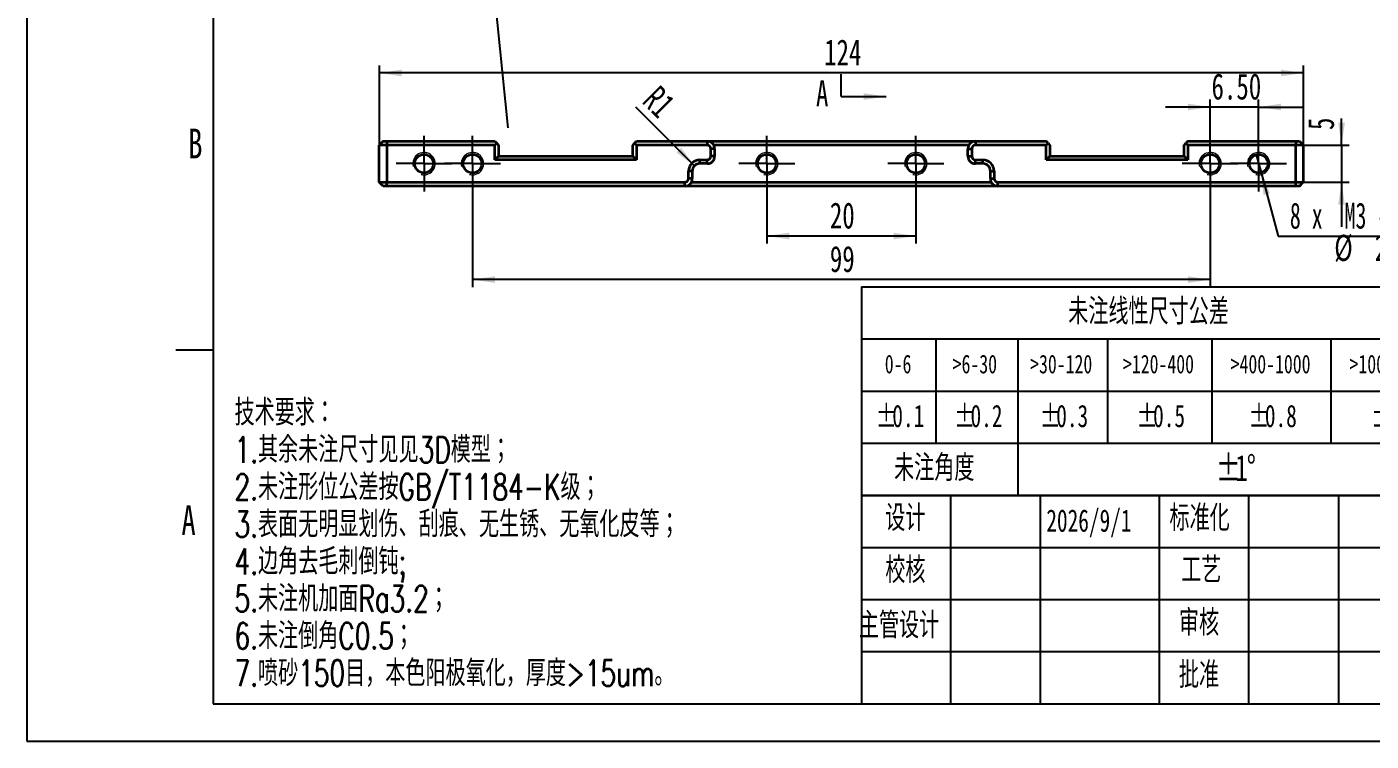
# Model space of a CAD drawing. Header units: millimetres. Extents: x 0 to 297, y 0 to 210.
# Drawn here: x 0 to 180.4, y 0 to 95.9 of the extents above; entities that cross this region are included whole.
import ezdxf

# ---------------------------------------------------------------- set-up
doc = ezdxf.new("R2010")
doc.units = ezdxf.units.MM
doc.linetypes.add('CENTERX2', pattern=[20.32, 12.7, -2.54, 2.54, -2.54])
doc.linetypes.add('HIDDEN', pattern=[1.905, 1.27, -0.635])
for name, color, linetype in [('中心线', 6, 'CENTERX2'), ('尺寸线', 5, 'Continuous'), ('细实线', 7, 'Continuous')]:
    doc.layers.add(name, color=color, linetype=linetype)
doc.layers.add('图框', color=7, linetype='Continuous', lineweight=50)
doc.layers.add('粗实线', color=7, linetype='Continuous', lineweight=25)
doc.styles.add('SLDTEXTSTYLE0', font='TXT', dxfattribs={"width": 0.7, "bigfont": 'bigfont'})
doc.styles.add('SLDTEXTSTYLE1', font='TXT', dxfattribs={"width": 0.7})
doc.styles.add('SLDTEXTSTYLE5', font='TXT', dxfattribs={"width": 0.616667})
doc.dimstyles.new('SLDDIMSTYLE0', dxfattribs={"dimtxt": 3.5, "dimasz": 3, "dimexe": 0, "dimexo": 0.0625, "dimgap": 0.875, "dimtad": 2, "dimrnd": 1e-09, "dimzin": 12, "dimdsep": 46, "dimtxsty": 'SLDTEXTSTYLE1', "dimsah": 1, "dimcen": 0, "dimadec": 0, "dimazin": 3, "dimtfac": 1, "dimtofl": 0, "dimtmove": 0, "dimatfit": 3, "dimfxl": 0, "dimfrac": 2, "dimtolj": 1, "dimtzin": 12, "dimarcsym": 0})
doc.dimstyles.new('SLDDIMSTYLE3', dxfattribs={"dimtxt": 3.5, "dimasz": 3, "dimexe": 0, "dimexo": 0.0625, "dimgap": 0.875, "dimtad": 0, "dimtih": 1, "dimtoh": 1, "dimdec": 6, "dimrnd": 1e-09, "dimzin": 12, "dimdsep": 46, "dimtxsty": 'SLDTEXTSTYLE1', "dimblk1": 'NONE', "dimsah": 1, "dimcen": 0, "dimadec": 0, "dimazin": 3, "dimtfac": 1, "dimtmove": 0, "dimatfit": 3, "dimldrblk": 'NONE', "dimfxl": 0, "dimfrac": 2, "dimtolj": 1, "dimtzin": 12, "dimarcsym": 0})
doc.dimstyles.new('SLDDIMSTYLE4', dxfattribs={"dimtxt": 3.5, "dimasz": 3, "dimexe": 0, "dimexo": 0.0625, "dimgap": 0.875, "dimtad": 2, "dimrnd": 1e-09, "dimzin": 12, "dimdsep": 46, "dimtxsty": 'SLDTEXTSTYLE1', "dimsah": 1, "dimcen": 0.09, "dimadec": 0, "dimazin": 3, "dimtfac": 1, "dimtofl": 0, "dimtmove": 0, "dimatfit": 3, "dimfxl": 0, "dimfrac": 2, "dimtolj": 1, "dimtzin": 12, "dimarcsym": 0})
doc.dimstyles.new('SLDDIMSTYLE5', dxfattribs={"dimtxt": 3.5, "dimasz": 3, "dimexe": 0, "dimexo": 0.0625, "dimgap": 0.875, "dimtad": 2, "dimrnd": 1e-09, "dimzin": 12, "dimdsep": 46, "dimtxsty": 'SLDTEXTSTYLE1', "dimsah": 1, "dimcen": 0.09, "dimadec": 0, "dimazin": 3, "dimtfac": 1, "dimtmove": 0, "dimatfit": 0, "dimfxl": 0, "dimfrac": 2, "dimtolj": 1, "dimtzin": 12, "dimarcsym": 0})
doc.dimstyles.new('SLDDIMSTYLE6', dxfattribs={"dimtxt": 3.5, "dimasz": 3, "dimexe": 0, "dimexo": 0.0625, "dimgap": 0.875, "dimtad": 2, "dimrnd": 1e-09, "dimzin": 4, "dimdsep": 46, "dimtxsty": 'SLDTEXTSTYLE1', "dimsah": 1, "dimcen": 0.09, "dimadec": 0, "dimazin": 1, "dimtfac": 1, "dimtmove": 0, "dimatfit": 0, "dimfxl": 0, "dimfrac": 2, "dimtolj": 1, "dimtzin": 12, "dimarcsym": 0})

# ---------------------------------------------------------------- blocks, each defined once
blk = doc.blocks.new('SW_TABLEANNOTATION_1')
at = {"layer": '细实线', "color": 0}
for p, q in [((0, 0), (0, -7)), ((0, 0), (5, 0)), ((5, 0), (10, 0)), ((10, 0), (21, 0)), ((21, 0), (33, 0)), ((33, 0), (47, 0)), ((47, 0), (63, 0)), ((63, 0), (80, 0)), ((80, 0), (80, -7)), ((0, -7), (0, -14)), ((0, -7), (5, -7)), ((5, -7), (10, -7)), ((10, -7), (10, -14)), ((10, -7), (21, -7)), ((21, -7), (21, -14)), ((21, -7), (33, -7)), ((33, -7), (33, -14)), ((33, -7), (47, -7)), ((47, -7), (47, -14)), ((47, -7), (63, -7)), ((63, -7), (63, -14)), ((63, -7), (80, -7)), ((80, -7), (80, -14)), ((0, -14), (0, -21)), ((0, -14), (5, -14)), ((5, -14), (10, -14)), ((10, -14), (10, -21)), ((10, -14), (21, -14)), ((21, -14), (21, -21)), ((21, -14), (33, -14)), ((33, -14), (33, -21)), ((33, -14), (47, -14)), ((47, -14), (47, -21)), ((47, -14), (63, -14)), ((63, -14), (63, -21)), ((63, -14), (80, -14)), ((80, -14), (80, -21)), ((0, -21), (0, -28)), ((0, -21), (5, -21)), ((5, -21), (10, -21)), ((10, -21), (21, -21)), ((21, -21), (21, -28)), ((21, -21), (21, -28)), ((21, -21), (33, -21)), ((33, -21), (47, -21)), ((47, -21), (63, -21)), ((63, -21), (80, -21)), ((80, -21), (80, -28)), ((0, -28), (5, -28)), ((5, -28), (10, -28)), ((10, -28), (21, -28)), ((21, -28), (33, -28)), ((33, -28), (47, -28)), ((47, -28), (63, -28)), ((63, -28), (80, -28))]:
    blk.add_line(p, q, dxfattribs=at)
at = {"layer": '细实线', "color": 0, "attachment_point": 1}
for s, insert, char_height, style in [('未注线性尺寸公差', (27.75, -1.56), 3.5, 'SLDTEXTSTYLE0'), ('0-6', (3.13, -9.12), 2.5, 'SLDTEXTSTYLE1'), ('>6-30', (12.24, -9.12), 2.5, 'SLDTEXTSTYLE1'), ('>30-120', (22.64, -9.12), 2.5, 'SLDTEXTSTYLE1'), ('>120-400', (35.1, -9.12), 2.5, 'SLDTEXTSTYLE1'), ('>400-1000', (49.55, -9.12), 2.5, 'SLDTEXTSTYLE1'), ('>1000-2000', (65.5, -9.12), 2.5, 'SLDTEXTSTYLE1'), ('%%p', (1.91, -15.84), 3, 'SLDTEXTSTYLE1'), ('0.1', (4.14, -15.84), 3, 'SLDTEXTSTYLE1'), ('%%p', (12.41, -15.84), 3, 'SLDTEXTSTYLE1'), ('0.2', (14.64, -15.84), 3, 'SLDTEXTSTYLE1'), ('%%p', (23.91, -15.84), 3, 'SLDTEXTSTYLE1'), ('0.3', (26.14, -15.84), 3, 'SLDTEXTSTYLE1'), ('%%p', (36.91, -15.84), 3, 'SLDTEXTSTYLE1'), ('0.5', (39.14, -15.84), 3, 'SLDTEXTSTYLE1'), ('%%p', (51.92, -15.84), 3, 'SLDTEXTSTYLE1'), ('0.8', (54.14, -15.84), 3, 'SLDTEXTSTYLE1'), ('%%p', (68.41, -15.84), 3, 'SLDTEXTSTYLE1'), ('1.2', (70.64, -15.84), 3, 'SLDTEXTSTYLE1'), ('未注角度', (4.38, -22.56), 3.5, 'SLDTEXTSTYLE0'), ('%%p', (47.57, -22.56), 3.5, 'SLDTEXTSTYLE1'), ('1', (50.17, -22.56), 3.5, 'SLDTEXTSTYLE1'), ('%%d', (51.7, -22.56), 3.5, 'SLDTEXTSTYLE1')]:
    blk.add_mtext(s, dxfattribs=dict(at, insert=insert, char_height=char_height, style=style))
blk = doc.blocks.new('_D_10')
at = {"layer": '尺寸线'}
blk.add_line((60.56, 122.14), (64.53, 82.34), dxfattribs=at)
blk.add_solid([(60.56, 122.14), (60.41, 119.11), (61.3, 119.2)], dxfattribs=at)
at = {"layer": '尺寸线', "insert": (66.8, 104.86), "char_height": 3.5, "attachment_point": 1, "rotation": 275.7062, "style": 'SLDTEXTSTYLE1'}
blk.add_mtext('R40', dxfattribs=at)
blk = doc.blocks.new('SW_SYMBOL_HOLE_DEPTH')
at = {"layer": '尺寸线', "color": 0}
for p, q in [((0, 875), (800, 875)), ((400, 875), (400, 75)), ((100, 555), (400, 75)), ((700, 555), (400, 75))]:
    blk.add_line(p, q, dxfattribs=at)
blk = doc.blocks.new('_D_12')
at = {"layer": '尺寸线'}
for p, q in [((108.13, 127.27), (110.46, 124.93)), ((110.46, 124.93), (124.44, 110.94)), ((124.44, 110.94), (95.24, 110.94))]:
    blk.add_line(p, q, dxfattribs=at)
blk.add_solid([(110.46, 124.93), (112.26, 122.49), (112.9, 123.13)], dxfattribs=at)
at = {"layer": '尺寸线', "xscale": 0.004511737089201878, "yscale": 0.004511737089201878, "zscale": 0.004511737089201878}
for p in [(115.89, 111.46), (109.15, 107.12)]:
    blk.add_blockref('SW_SYMBOL_HOLE_DEPTH', p, dxfattribs=at)
at = {"layer": '尺寸线', "char_height": 3.5, "attachment_point": 1}
for s, insert, style in [('2 x  M4 - 6H', (95.24, 115.45), 'SLDTEXTSTYLE5'), ('8', (121.1, 115.45), 'SLDTEXTSTYLE1'), ('%%c', (95.84, 111.12), 'SLDTEXTSTYLE1'), ('3.30', (101.26, 111.11), 'SLDTEXTSTYLE1'), ('10.10', (114.36, 111.11), 'SLDTEXTSTYLE1')]:
    blk.add_mtext(s, dxfattribs=dict(at, insert=insert, style=style))
blk = doc.blocks.new('_None')
blk = doc.blocks.new('_D_17')
at = {"layer": '尺寸线'}
for p, q in [((47.3, 80.04), (47.3, 90.72)), ((171.3, 80.04), (171.3, 90.72)), ((171.3, 89.72), (47.3, 89.72))]:
    blk.add_line(p, q, dxfattribs=at)
for points in [[(47.3, 89.72), (50.3, 89.27), (50.3, 90.17)], [(171.3, 89.72), (168.3, 90.17), (168.3, 89.27)]]:
    blk.add_solid(points, dxfattribs=at)
at = {"layer": '尺寸线', "insert": (106.99, 94.23), "char_height": 3.5, "attachment_point": 1, "style": 'SLDTEXTSTYLE1'}
blk.add_mtext('124', dxfattribs=at)
blk = doc.blocks.new('_D_18')
at = {"layer": '尺寸线'}
for p, q in [((176.43, 80.04), (176.43, 83.6)), ((171.3, 80.04), (177.43, 80.04)), ((176.43, 80.04), (176.43, 75.04)), ((171.3, 75.04), (177.43, 75.04)), ((176.43, 75.04), (176.43, 69.04))]:
    blk.add_line(p, q, dxfattribs=at)
for points in [[(176.43, 80.04), (176.88, 83.04), (175.98, 83.04)], [(176.43, 75.04), (175.98, 72.04), (176.88, 72.04)]]:
    blk.add_solid(points, dxfattribs=at)
at = {"layer": '尺寸线', "insert": (171.91, 82.06), "char_height": 3.5, "attachment_point": 1, "rotation": 90, "style": 'SLDTEXTSTYLE1'}
blk.add_mtext('5', dxfattribs=at)
blk = doc.blocks.new('_D_19')
at = {"layer": '尺寸线'}
for p, q in [((164.97, 78.75), (165.62, 76.34)), ((165.62, 76.34), (167.9, 67.81)), ((167.9, 67.81), (201.7, 67.81))]:
    blk.add_line(p, q, dxfattribs=at)
blk.add_solid([(165.62, 76.34), (165.96, 73.32), (166.83, 73.56)], dxfattribs=at)
at = {"layer": '尺寸线', "xscale": 0.004511737089201878, "yscale": 0.004511737089201878, "zscale": 0.004511737089201878}
for p in [(190.13, 68.33), (188.77, 63.98)]:
    blk.add_blockref('SW_SYMBOL_HOLE_DEPTH', p, dxfattribs=at)
at = {"layer": '尺寸线', "char_height": 3.5, "attachment_point": 1}
for s, insert, style in [('8 x  M3 - 6H', (169.49, 72.32), 'SLDTEXTSTYLE5'), ('3.50', (195.34, 72.32), 'SLDTEXTSTYLE1'), ('%%c', (175.45, 67.99), 'SLDTEXTSTYLE1'), ('2.50', (180.88, 67.97), 'SLDTEXTSTYLE1'), ('7', (193.98, 67.97), 'SLDTEXTSTYLE1')]:
    blk.add_mtext(s, dxfattribs=dict(at, insert=insert, style=style))
blk = doc.blocks.new('_D_20')
at = {"layer": '尺寸线'}
blk.add_line((89.59, 77.25), (81.73, 85.11), dxfattribs=at)
blk.add_solid([(89.59, 77.25), (87.79, 79.69), (87.15, 79.06)], dxfattribs=at)
at = {"layer": '尺寸线', "insert": (84.89, 88.27), "char_height": 3.5, "attachment_point": 1, "rotation": 315, "style": 'SLDTEXTSTYLE1'}
blk.add_mtext('R1', dxfattribs=at)
blk = doc.blocks.new('_D_21')
at = {"layer": '尺寸线'}
for p, q in [((99.3, 73.79), (99.3, 66.82)), ((119.3, 73.79), (119.3, 66.82)), ((119.3, 67.82), (99.3, 67.82))]:
    blk.add_line(p, q, dxfattribs=at)
for points in [[(99.3, 67.82), (102.3, 67.37), (102.3, 68.27)], [(119.3, 67.82), (116.3, 68.27), (116.3, 67.37)]]:
    blk.add_solid(points, dxfattribs=at)
at = {"layer": '尺寸线', "insert": (107.76, 72.34), "char_height": 3.5, "attachment_point": 1, "style": 'SLDTEXTSTYLE1'}
blk.add_mtext('20', dxfattribs=at)
blk = doc.blocks.new('_D_22')
at = {"layer": '尺寸线'}
for p, q in [((59.8, 73.79), (59.8, 60.98)), ((158.8, 73.79), (158.8, 60.98)), ((158.8, 61.98), (59.8, 61.98))]:
    blk.add_line(p, q, dxfattribs=at)
for points in [[(59.8, 61.98), (62.8, 61.53), (62.8, 62.43)], [(158.8, 61.98), (155.8, 62.43), (155.8, 61.53)]]:
    blk.add_solid(points, dxfattribs=at)
at = {"layer": '尺寸线', "insert": (107.76, 66.5), "char_height": 3.5, "attachment_point": 1, "style": 'SLDTEXTSTYLE1'}
blk.add_mtext('99', dxfattribs=at)
blk = doc.blocks.new('_D_23')
at = {"layer": '尺寸线'}
for p, q in [((158.8, 85.15), (152.8, 85.15)), ((158.8, 81.29), (158.8, 86.15)), ((165.3, 85.15), (158.8, 85.15)), ((165.3, 81.29), (165.3, 86.15)), ((165.3, 85.15), (171.3, 85.15))]:
    blk.add_line(p, q, dxfattribs=at)
for points in [[(158.8, 85.15), (155.8, 85.6), (155.8, 84.7)], [(165.3, 85.15), (168.3, 84.7), (168.3, 85.6)]]:
    blk.add_solid(points, dxfattribs=at)
at = {"layer": '尺寸线', "insert": (158.98, 89.66), "char_height": 3.5, "attachment_point": 1, "style": 'SLDTEXTSTYLE1'}
blk.add_mtext('6.50', dxfattribs=at)
blk = doc.blocks.new('SW_CENTERMARKSYMBOL_2')
at = {"layer": '中心线', "color": 0}
for p, q in [((0, 2.5), (0, 3.75)), ((0, 0), (0, 2.5)), ((-2.5, 0), (-3.75, 0)), ((0, 0), (-2.5, 0)), ((0, 0), (0, -2.5)), ((0, 0), (2.5, 0)), ((2.5, 0), (3.75, 0)), ((0, -2.5), (0, -3.75))]:
    blk.add_line(p, q, dxfattribs=at)
blk = doc.blocks.new('SW_CENTERMARKSYMBOL_3')
at = {"layer": '中心线', "color": 0}
for p, q in [((0, 2.5), (0, 3.75)), ((0, 0), (0, 2.5)), ((-2.5, 0), (-3.75, 0)), ((0, 0), (-2.5, 0)), ((0, 0), (0, -2.5)), ((0, 0), (2.5, 0)), ((2.5, 0), (3.75, 0)), ((0, -2.5), (0, -3.75))]:
    blk.add_line(p, q, dxfattribs=at)
blk = doc.blocks.new('SW_CENTERMARKSYMBOL_4')
at = {"layer": '中心线', "color": 0}
for p, q in [((0, 2.5), (0, 3.75)), ((0, 0), (0, 2.5)), ((-2.5, 0), (-3.75, 0)), ((0, 0), (-2.5, 0)), ((0, 0), (0, -2.5)), ((0, 0), (2.5, 0)), ((2.5, 0), (3.75, 0)), ((0, -2.5), (0, -3.75))]:
    blk.add_line(p, q, dxfattribs=at)
blk = doc.blocks.new('SW_CENTERMARKSYMBOL_5')
at = {"layer": '中心线', "color": 0}
for p, q in [((0, 2.5), (0, 3.75)), ((0, 0), (0, 2.5)), ((-2.5, 0), (-3.75, 0)), ((0, 0), (-2.5, 0)), ((0, 0), (0, -2.5)), ((0, 0), (2.5, 0)), ((2.5, 0), (3.75, 0)), ((0, -2.5), (0, -3.75))]:
    blk.add_line(p, q, dxfattribs=at)
blk = doc.blocks.new('SW_CENTERMARKSYMBOL_6')
at = {"layer": '中心线', "color": 0}
for p, q in [((0, 2.5), (0, 3.75)), ((0, 0), (0, 2.5)), ((-2.5, 0), (-3.75, 0)), ((0, 0), (-2.5, 0)), ((0, 0), (0, -2.5)), ((0, 0), (2.5, 0)), ((2.5, 0), (3.75, 0)), ((0, -2.5), (0, -3.75))]:
    blk.add_line(p, q, dxfattribs=at)
blk = doc.blocks.new('SW_CENTERMARKSYMBOL_7')
at = {"layer": '中心线', "color": 0}
for p, q in [((0, 2.5), (0, 3.75)), ((0, 0), (0, 2.5)), ((-2.5, 0), (-3.75, 0)), ((0, 0), (-2.5, 0)), ((0, 0), (0, -2.5)), ((0, 0), (2.5, 0)), ((2.5, 0), (3.75, 0)), ((0, -2.5), (0, -3.75))]:
    blk.add_line(p, q, dxfattribs=at)

msp = doc.modelspace()

# ---------------------------------------------------------------- linework, layer by layer
at = {"color": 7, "linetype": 'Continuous', "lineweight": 35}
for p, q in [((47.7959584, 80.5448037), (47.2959584, 80.0448037)), ((48.2959584, 80.0448037), (47.2959584, 80.0448037)), ((47.2959584, 75.0448037), (47.2959584, 80.0448037)), ((47.7959584, 80.5448037), (48.2959584, 80.5448037)), ((48.2959584, 80.5448037), (48.2959584, 80.0448037)), ((48.2959584, 80.5448037), (62.7959584, 80.5448037)), ((62.7959584, 80.0448037), (48.2959584, 80.0448037)), ((48.2959584, 80.0448037), (48.2959584, 75.0448037)), ((62.7959584, 80.5448037), (63.0459584, 80.2948037)), ((63.0459584, 80.2948037), (62.7959584, 80.0448037)), ((62.7959584, 78.0448037), (62.7959584, 80.0448037)), ((63.0459584, 80.2948037), (63.2959584, 80.0448037)), ((63.2959584, 80.0448037), (63.2959584, 78.5448037)), ((81.2959584, 80.0448037), (81.5459584, 80.2948037)), ((81.2959584, 78.5448037), (81.2959584, 80.0448037)), ((81.5459584, 80.2948037), (81.7959584, 80.5448037)), ((81.5459584, 80.2948037), (81.7959584, 80.0448037)), ((81.7959584, 80.5448037), (91.2959584, 80.5448037)), ((91.2959584, 80.0448037), (81.7959584, 80.0448037)), ((81.7959584, 80.0448037), (81.7959584, 78.0448037)), ((91.2959584, 80.5448037), (91.2959584, 80.0448037)), ((91.2959584, 80.5448037), (127.2959584, 80.5448037)), ((92.2959584, 79.5448037), (91.7959584, 79.5448037)), ((91.7959584, 78.5448037), (91.7959584, 79.5448037)), ((126.429933, 80.0448037), (92.1619838, 80.0448037)), ((92.2959584, 79.5448037), (92.2959584, 78.5448037)), ((126.2959584, 79.5448037), (126.7959584, 79.5448037)), ((126.2959584, 78.5448037), (126.2959584, 79.5448037)), ((126.7959584, 79.5448037), (126.7959584, 78.5448037)), ((127.2959584, 80.5448037), (127.2959584, 80.0448037)), ((127.2959584, 80.5448037), (136.7959584, 80.5448037)), ((136.7959584, 80.0448037), (127.2959584, 80.0448037)), ((137.0459584, 80.2948037), (136.7959584, 80.5448037)), ((136.7959584, 80.0448037), (137.0459584, 80.2948037)), ((136.7959584, 78.0448037), (136.7959584, 80.0448037)), ((137.0459584, 80.2948037), (137.2959584, 80.0448037)), ((137.2959584, 80.0448037), (137.2959584, 78.5448037)), ((155.2959584, 80.0448037), (155.5459584, 80.2948037)), ((155.2959584, 78.5448037), (155.2959584, 80.0448037)), ((155.7959584, 80.5448037), (155.5459584, 80.2948037)), ((155.5459584, 80.2948037), (155.7959584, 80.0448037)), ((155.7959584, 80.5448037), (170.2959584, 80.5448037)), ((170.2959584, 80.0448037), (155.7959584, 80.0448037)), ((155.7959584, 80.0448037), (155.7959584, 78.0448037)), ((170.2959584, 80.5448037), (170.2959584, 80.0448037)), ((170.2959584, 80.5448037), (170.7959584, 80.5448037)), ((171.2959584, 80.0448037), (170.2959584, 80.0448037)), ((170.2959584, 75.0448037), (170.2959584, 80.0448037)), ((170.7959584, 80.5448037), (171.2959584, 80.0448037)), ((171.2959584, 80.0448037), (171.2959584, 75.0448037)), ((63.2959584, 78.5448037), (62.7959584, 78.0448037)), ((81.7959584, 78.0448037), (62.7959584, 78.0448037)), ((63.2959584, 78.5448037), (81.2959584, 78.5448037)), ((81.2959584, 78.5448037), (81.7959584, 78.0448037)), ((90.2959584, 78.0448037), (91.2959584, 78.0448037)), ((90.2959584, 77.5448037), (90.2959584, 78.0448037)), ((91.2959584, 77.5448037), (91.2959584, 78.0448037)), ((92.2959584, 78.5448037), (91.7959584, 78.5448037)), ((126.2959584, 78.5448037), (126.7959584, 78.5448037)), ((127.2959584, 77.5448037), (127.2959584, 78.0448037)), ((127.2959584, 78.0448037), (128.2959584, 78.0448037)), ((128.2959584, 77.5448037), (128.2959584, 78.0448037)), ((137.2959584, 78.5448037), (136.7959584, 78.0448037)), ((155.7959584, 78.0448037), (136.7959584, 78.0448037)), ((137.2959584, 78.5448037), (155.2959584, 78.5448037)), ((155.2959584, 78.5448037), (155.7959584, 78.0448037)), ((88.7959584, 75.5448037), (88.7959584, 76.5448037)), ((89.2959584, 76.5448037), (88.7959584, 76.5448037)), ((89.2959584, 76.5448037), (89.2959584, 75.5448037)), ((91.2959584, 77.5448037), (90.2959584, 77.5448037)), ((128.2959584, 77.5448037), (127.2959584, 77.5448037)), ((129.2959584, 76.5448037), (129.7959584, 76.5448037)), ((129.2959584, 75.5448037), (129.2959584, 76.5448037)), ((129.7959584, 76.5448037), (129.7959584, 75.5448037)), ((47.2959584, 75.0448037), (48.2959584, 75.0448037)), ((47.7959584, 74.5448037), (47.2959584, 75.0448037)), ((48.2959584, 74.5448037), (47.7959584, 74.5448037)), ((48.2959584, 75.0448037), (88.2959584, 75.0448037)), ((48.2959584, 74.5448037), (48.2959584, 75.0448037)), ((88.2959584, 74.5448037), (48.2959584, 74.5448037)), ((88.2959584, 74.5448037), (88.2959584, 75.0448037)), ((130.2959584, 74.5448037), (88.2959584, 74.5448037)), ((89.2959584, 75.5448037), (88.7959584, 75.5448037)), ((89.1619838, 75.0448037), (129.429933, 75.0448037)), ((129.2959584, 75.5448037), (129.7959584, 75.5448037)), ((130.2959584, 75.0448037), (170.2959584, 75.0448037)), ((130.2959584, 74.5448037), (130.2959584, 75.0448037)), ((170.2959584, 74.5448037), (130.2959584, 74.5448037)), ((170.2959584, 75.0448037), (171.2959584, 75.0448037)), ((170.2959584, 74.5448037), (170.2959584, 75.0448037)), ((170.7959584, 74.5448037), (170.2959584, 74.5448037)), ((170.7959584, 74.5448037), (171.2959584, 75.0448037))]:
    msp.add_line(p, q, dxfattribs=at)
for centre in [(53.2959584, 77.5448037), (59.7959584, 77.5448037), (99.2959584, 77.5448037), (119.2959584, 77.5448037), (158.7959584, 77.5448037), (165.2959584, 77.5448037)]:
    msp.add_circle(centre, 1.25, dxfattribs=at)
for centre, radius, start, end in [((91.2959584, 79.5448037), 1, 0, 90), ((91.2959584, 79.5448037), 0.5, 0, 90), ((127.2959584, 79.5448037), 1, 90, 180), ((127.2959584, 79.5448037), 0.5, 90, 180), ((90.2959584, 76.5448037), 1.5, 90, 180), ((91.2959584, 78.5448037), 0.5, 270, 0), ((91.2959584, 78.5448037), 1, 270, 0), ((127.2959584, 78.5448037), 1, 180, 270), ((127.2959584, 78.5448037), 0.5, 180, 270), ((128.2959584, 76.5448037), 1.5, 0, 90), ((90.2959584, 76.5448037), 1, 90, 180), ((128.2959584, 76.5448037), 1, 0, 90), ((88.2959584, 75.5448037), 0.5, 270, 0), ((88.2959584, 75.5448037), 1, 270, 0), ((130.2959584, 75.5448037), 1, 180, 270), ((130.2959584, 75.5448037), 0.5, 180, 270)]:
    msp.add_arc(centre, radius, start, end, dxfattribs=at)
at = {"color": 7, "linetype": 'Continuous', "lineweight": 18}
for centre in [(53.2959584, 77.5448037), (59.7959584, 77.5448037), (99.2959584, 77.5448037), (119.2959584, 77.5448037), (158.7959584, 77.5448037), (165.2959584, 77.5448037)]:
    msp.add_arc(centre, 1.5, 255, 195, dxfattribs=at)
at = {"color": 7, "linetype": 'HIDDEN', "lineweight": 18}
for centre in [(53.2959584, 77.5448037), (59.7959584, 77.5448037), (99.2959584, 77.5448037), (119.2959584, 77.5448037), (158.7959584, 77.5448037), (165.2959584, 77.5448037)]:
    msp.add_arc(centre, 1.5, 255, 195, dxfattribs=at)
at = {"layer": '粗实线'}
for p, q in [((25, 205), (25, 5)), ((112, 61), (292, 61)), ((112, 61), (112, 5)), ((25, 5), (292, 5))]:
    msp.add_line(p, q, dxfattribs=at)
at = {"layer": '细实线'}
for p, q in [((0, 210), (0, 0)), ((109.2959584, 86.5589408), (109.2959584, 89.5589408)), ((109.2959584, 86.5589408), (115.2959584, 86.5589408)), ((25, 52.5), (20, 52.5)), ((112, 33), (192, 33)), ((124, 5), (124, 33)), ((136, 33), (136, 5)), ((152, 5), (152, 33)), ((164, 5), (164, 33)), ((176, 33), (176, 5)), ((112, 26), (192, 26)), ((112, 19), (192, 19)), ((192, 12), (112, 12)), ((0, 0), (297, 0))]:
    msp.add_line(p, q, dxfattribs=at)
msp.add_solid([(115.2959584, 86.5589408), (112.2959584, 87.0089408), (112.2959584, 86.1089408)], dxfattribs=at)

# ---------------------------------------------------------------- block references
at = {"layer": '中心线'}
for name, p in [('SW_CENTERMARKSYMBOL_7', (53.2959584, 77.5448037)), ('SW_CENTERMARKSYMBOL_6', (59.7959584, 77.5448037)), ('SW_CENTERMARKSYMBOL_3', (99.2959584, 77.5448037)), ('SW_CENTERMARKSYMBOL_2', (119.2959584, 77.5448037)), ('SW_CENTERMARKSYMBOL_5', (158.7959584, 77.5448037)), ('SW_CENTERMARKSYMBOL_4', (165.2959584, 77.5448037))]:
    msp.add_blockref(name, p, dxfattribs=at)
at = {"layer": '细实线'}
msp.add_blockref('SW_TABLEANNOTATION_1', (112.0007917, 61.0070374), dxfattribs=at)

# ---------------------------------------------------------------- texts
at = {"layer": '图框', "attachment_point": 1}
for s, insert, char_height, style in [('B', (21.6612123, 82.2545404), 4, 'SLDTEXTSTYLE1'), ('技术要求：', (27.8643712, 45.8840829), 3.5, 'SLDTEXTSTYLE0'), ('1.其余未注尺寸见见3D模型；', (27.8643712, 40.884083), 3.5, 'SLDTEXTSTYLE0'), ('2.未注形位公差按GB/T1184-K级；', (27.8643712, 35.8840831), 3.5, 'SLDTEXTSTYLE0'), ('A', (20.7490995, 31.6775527), 4, 'SLDTEXTSTYLE1'), ('3.表面无明显划伤、刮痕、无生锈、无氧化皮等；', (27.8643712, 30.8840832), 3.5, 'SLDTEXTSTYLE0'), ('设计', (115.1949698, 31.7208861), 3.5, 'SLDTEXTSTYLE0'), ('2026/9/1', (136.8092551, 31.1194075), 3, 'SLDTEXTSTYLE1'), ('标准化', (153.3356757, 31.720886), 3.5, 'SLDTEXTSTYLE0'), ('4.边角去毛刺倒钝;', (27.8643712, 25.8840833), 3.5, 'SLDTEXTSTYLE0'), ('校核', (115.1949698, 24.7385796), 3.5, 'SLDTEXTSTYLE0'), ('工艺', (154.9106756, 24.7385796), 3.5, 'SLDTEXTSTYLE0'), ('5.未注机加面Ra3.2；', (27.8643712, 20.8840835), 3.5, 'SLDTEXTSTYLE0'), ('审核', (154.6002507, 17.6531182), 3.5, 'SLDTEXTSTYLE0'), ('6.未注倒角C0.5；', (27.8643712, 15.8840836), 3.5, 'SLDTEXTSTYLE0'), ('主管设计', (111.6496572, 17.3105139), 3.5, 'SLDTEXTSTYLE0'), ('7.喷砂150目，本色阳极氧化，厚度>15um。', (27.8643712, 10.8840837), 3.5, 'SLDTEXTSTYLE0'), ('批准', (154.6002507, 10.6498997), 3.5, 'SLDTEXTSTYLE0')]:
    msp.add_mtext(s, dxfattribs=dict(at, insert=insert, char_height=char_height, style=style))
at = {"layer": '细实线', "insert": (105.8970447, 88.7252867), "char_height": 3.5, "attachment_point": 1, "style": 'SLDTEXTSTYLE1'}
msp.add_mtext('A', dxfattribs=at)

# ---------------------------------------------------------------- dimensions: what is measured, and where the dimension line sits
at = {"layer": '尺寸线'}
for p1, p2, text, picture, middle in [((108.1297871, 127.2662216), (110.4621298, 124.9316601), '2 x  M4 - 6H {\\fGDT;x} 8\\P%%c 3.30 {\\fGDT;x} 10.10\\P', '_D_12', (109.0468449, 110.9355255)), ((164.9729856, 78.7523585), (165.6189313, 76.3372489), '8 x  M3 - 6H {\\fGDT;x} 3.50\\P%%c 2.50 {\\fGDT;x} 7\\P', '_D_19', (185.5925326, 67.7993373))]:
    dim = msp.add_diameter_dim_2p(p1=p1, p2=p2, text=text, dimstyle='SLDDIMSTYLE3', override={"dimpost": '<>'}, dxfattribs=at)
    dim.commit()
    dim.dimension.update_dxf_attribs({"geometry": picture, "text_midpoint": middle, "dimtype": 163})
for center, mpoint, picture, middle in [((64.5324322, 82.3389199), (60.5553414, 122.1407132), '_D_10', (62.5438968, 102.2398266)), ((90.2959584, 76.5448037), (89.5888516, 77.2519105), '_D_20', (82.6641347, 84.1766474))]:
    dim = msp.add_radius_dim(center=center, mpoint=mpoint, dimstyle='SLDDIMSTYLE0', dxfattribs=at)
    dim.commit()
    dim.dimension.update_dxf_attribs({"geometry": picture, "text_midpoint": middle, "dimtype": 164})
for base, p1, p2, dimstyle, picture, middle in [((47.2959584, 89.7164086), (171.2959584, 80.0448037), (47.2959584, 80.0448037), 'SLDDIMSTYLE4', '_D_17', (109.2959584, 89.7164086)), ((158.7959584, 85.1460039), (165.2959584, 81.2948037), (158.7959584, 81.2948037), 'SLDDIMSTYLE6', '_D_23', (162.0459584, 85.1460039)), ((59.7959584, 61.9847185), (158.7959584, 73.7948037), (59.7959584, 73.7948037), 'SLDDIMSTYLE4', '_D_22', (109.2959584, 61.9847185)), ((99.2959584, 67.8248482), (119.2959584, 73.7948037), (99.2959584, 73.7948037), 'SLDDIMSTYLE4', '_D_21', (109.2959584, 67.8248482))]:
    dim = msp.add_linear_dim(base=base, p1=p1, p2=p2, dimstyle=dimstyle, dxfattribs=at)
    dim.commit()
    dim.dimension.update_dxf_attribs({"geometry": picture, "text_midpoint": middle, "dimtype": 160})
dim = msp.add_linear_dim(base=(176.4256202, 75.0448037), p1=(171.2959584, 80.0448037), p2=(171.2959584, 75.0448037), angle=90, dimstyle='SLDDIMSTYLE5', dxfattribs=at)
dim.commit()
dim.dimension.update_dxf_attribs({"geometry": '_D_18', "text_midpoint": (176.4256202, 82.8307874), "dimtype": 160})

doc.saveas('drawing.dxf')
